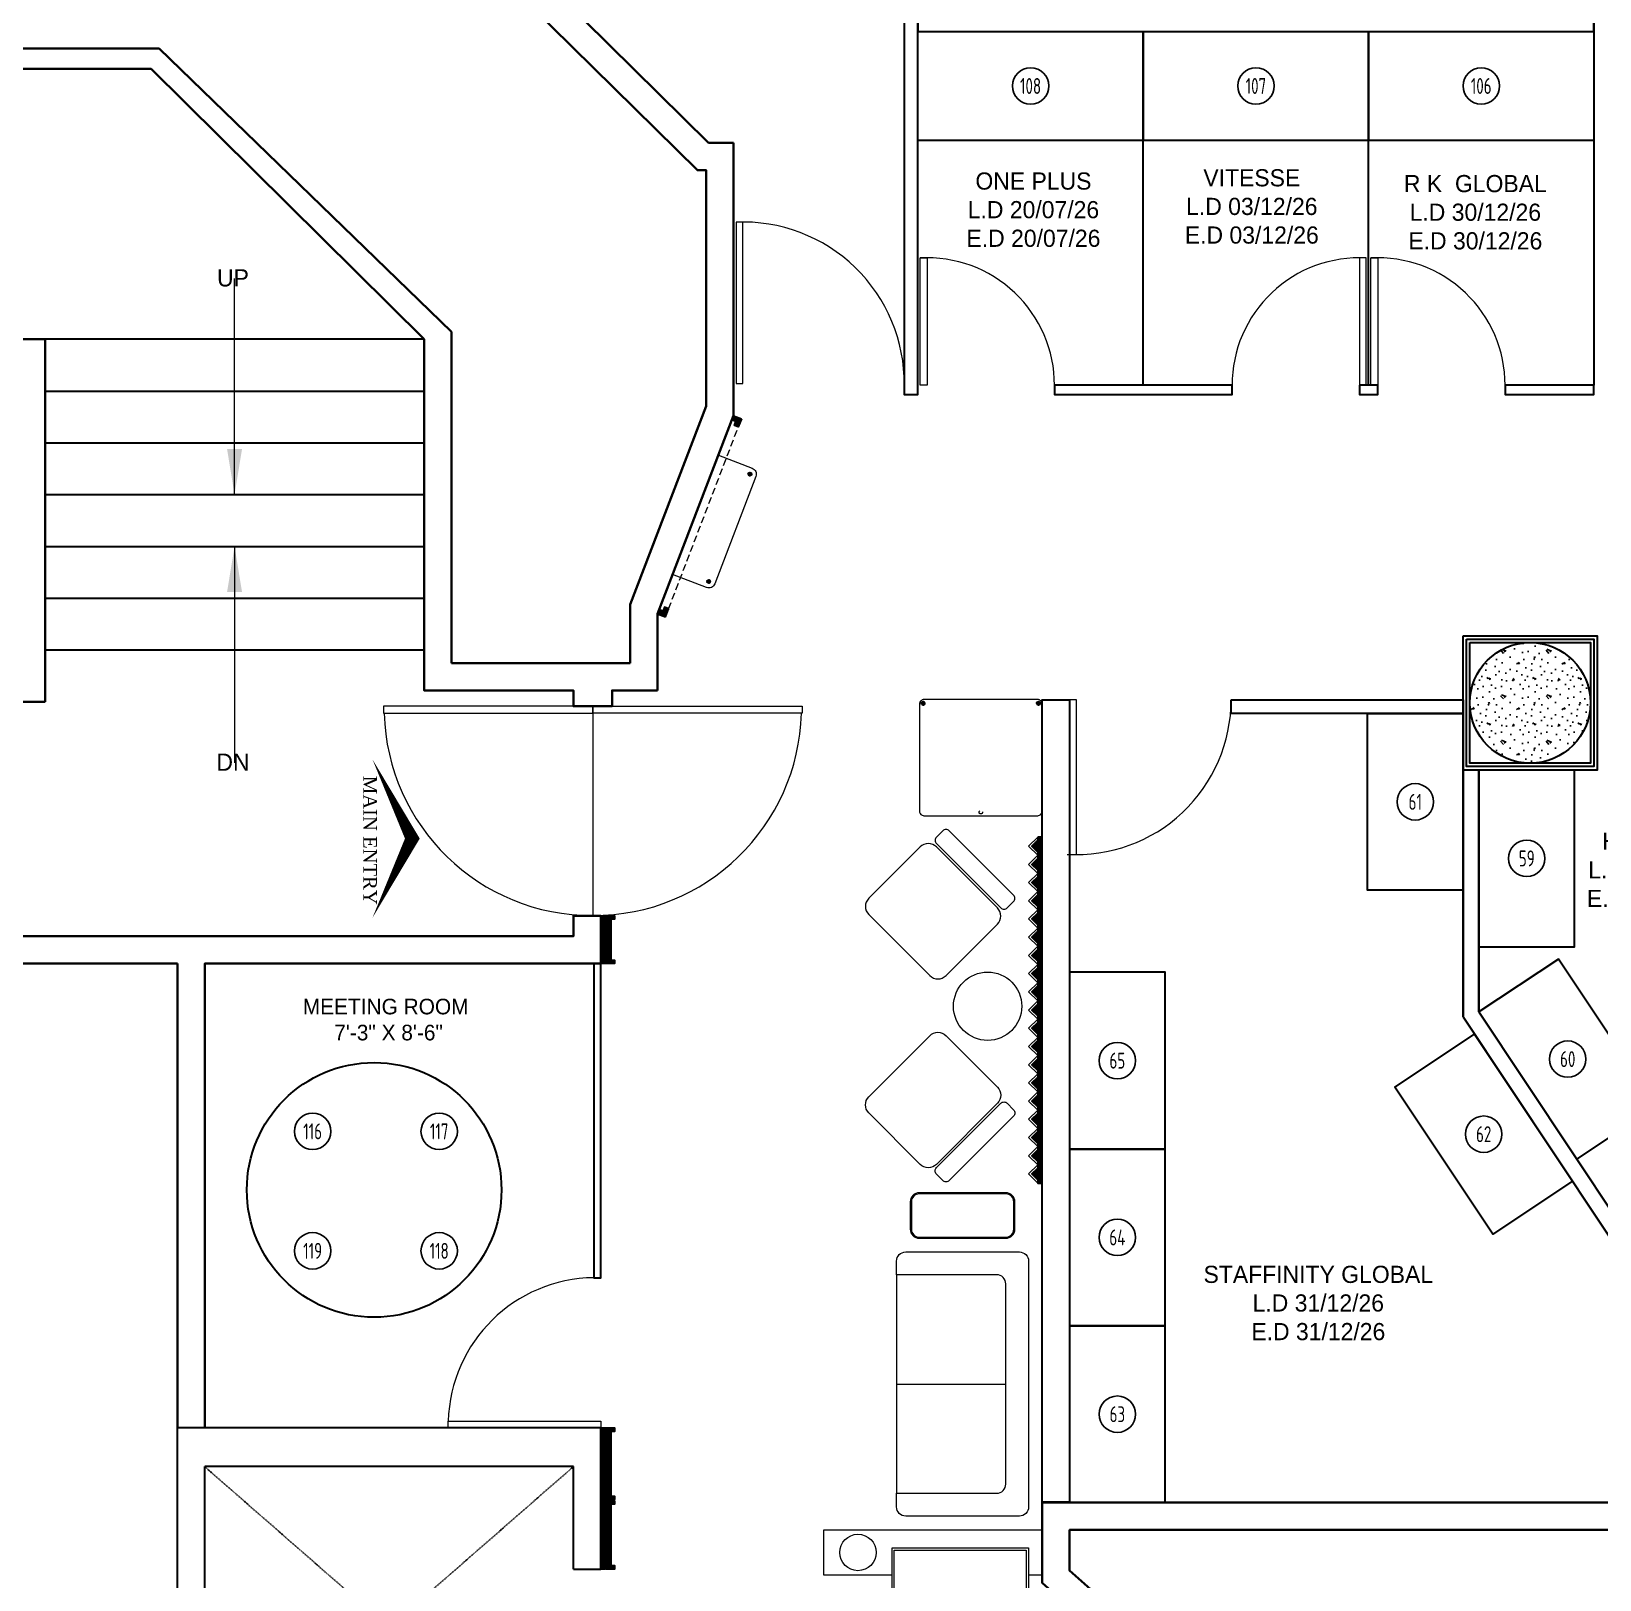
# Model space of a CAD drawing. Header units: millimetres. Extents: x 1886 to 3269, y 1050 to 1955.
# Drawn here: x 2135.4 to 2479.9, y 1286.1 to 1626.2 of the extents above; entities that cross this region are included whole.
import ezdxf
from ezdxf.enums import TextEntityAlignment as Align

# ---------------------------------------------------------------- set-up
doc = ezdxf.new("R2010")
doc.units = ezdxf.units.MM
doc.linetypes.add('DASHED', pattern=[0.75, 0.5, -0.25])
doc.linetypes.add('DASHED2', pattern=[0.375, 0.25, -0.125])
for name, color, linetype, lineweight in [('13 FURNITURE', 7, 'Continuous', 18), ('brick wall', 31, 'Continuous', 30), ('doors', 144, 'Continuous', 15), ('FUR', 12, 'Continuous', 30), ('glass', 4, 'Continuous', 30), ('Partition', 33, 'Continuous', 30), ('STAIR', 145, 'Continuous', 30), ('text', 7, 'Continuous', 15), ('WALL', 7, 'Continuous', 35)]:
    doc.layers.add(name, color=color, linetype=linetype, lineweight=lineweight)
for name, color, linetype in [('15 HATCHES', 253, 'Continuous'), ('BH', 243, 'Continuous'), ('column', 5, 'Continuous')]:
    doc.layers.add(name, color=color, linetype=linetype)
doc.styles.add('Entry', font='times.ttf', dxfattribs={"height": 6})
doc.styles.add('greyleaf', font='verdana.ttf')
doc.styles.add('VIBRANT', font='BKANT.TTF')
doc.styles.add('YQ_TEXT', font='SUPEROS.SHX', dxfattribs={"width": 0.8, "bigfont": 'HZDX.SHX'})
doc.dimstyles.new('Copy of grey leaf 1', dxfattribs={"dimtxt": 2, "dimasz": 1, "dimexe": 0, "dimexo": 0, "dimgap": 0.09, "dimtad": 1, "dimdec": 1, "dimzin": 0, "dimdsep": 46, "dimlunit": 4, "dimtxsty": 'greyleaf', "dimblk": 'ARCHTICK', "dimcen": 0.09, "dimse1": 1, "dimse2": 1, "dimclre": 252, "dimadec": 0, "dimazin": 0, "dimtfac": 0.5, "dimtdec": 1, "dimtofl": 0, "dimtmove": 0, "dimatfit": 3, "dimfxl": 1, "dimtolj": 1, "dimtzin": 0, "dimlwd": 9, "dimlwe": 9, "dimarcsym": 0})
pattern_1 = [(0, (-226566.878, 28141.747), (0, 10), [0, -10]), (0, (-226566.778, 28138.247), (0, 10), [0, -10]), (0, (-226566.478, 28143.647), (0, 10), [0, -10]), (338.1986, (-226571.678, 28140.5468), (30.00000273, -9.999999105), [1.07703, -52.77462]), (216.8699, (-226570.678, 28140.1468), (29.999999178, 20.000001233), [0.5, -49.5]), (130.6013, (-226571.078, 28139.8468), (50.0000042124, -59.9999901816), [0.92195, -91.27349]), (206.5651, (-226574.378, 28138.647), (-9.99999158, -10.00001309), [0.22361, -22.13707]), (326.3099, (-226574.578, 28138.5468), (19.999995578, -10.000013345), [0.36056, -35.69496]), (108.4349, (-226574.278, 28138.3468), (-9.999984032, 20.000004346), [0.31623, -31.30655]), (225, (-226567.978, 28137.647), (-1e-15, -10.0000031), [0.42426, -13.71787]), (0, (-226568.278, 28137.347), (10, 10), [0.6, -9.4]), (135, (-226567.678, 28137.347), (-10.0000031, 0), [0.42426, -13.71787]), (251.5651, (-226569.178, 28144.0468), (9.999984032, 20.000004346), [0.31623, -31.30655]), (0, (-226569.278, 28143.747), (10, 10), [0.5, -9.5]), (143.1301, (-226568.778, 28143.7468), (-29.999999178, 20.000001233), [0.5, -49.5]), (213.6901, (-226574.478, 28144.1468), (19.999995578, 10.000013345), [0.36056, -35.69496]), (341.5651, (-226574.778, 28143.9468), (-20.000004346, 9.999984032), [0.63246, -30.99032]), (126.8699, (-226574.178, 28143.7468), (20.000001233, -29.999999178), [0.5, -49.5]), (0, (-226571.578, 28143.747), (0, 10), [0, -10]), (0, (-226574.278, 28141.147), (0, 10), [0, -10]), (0, (-226571.478, 28137.447), (0, 10), [0, -10]), (0, (-226568.778, 28140.547), (0, 10), [0, -10]), (0, (-226571.678, 28142.247), (0, 10), [0, -10]), (0, (-226573.878, 28142.547), (0, 10), [0, -10]), (0, (-226572.978, 28141.947), (0, 10), [0, -10]), (0, (-226573.378, 28139.547), (0, 10), [0, -10]), (0, (-226575.778, 28139.947), (0, 10), [0, -10]), (0, (-226575.678, 28142.247), (0, 10), [0, -10]), (0, (-226575.978, 28144.447), (0, 10), [0, -10]), (0, (-226572.878, 28144.847), (0, 10), [0, -10]), (0, (-226570.678, 28145.247), (0, 10), [0, -10]), (0, (-226567.178, 28144.847), (0, 10), [0, -10]), (0, (-226569.578, 28141.747), (0, 10), [0, -10]), (0, (-226570.578, 28143.547), (0, 10), [0, -10]), (0, (-226569.778, 28138.747), (0, 10), [0, -10]), (0, (-226572.778, 28138.247), (0, 10), [0, -10]), (0, (-226569.778, 28136.047), (0, 10), [0, -10]), (0, (-226573.078, 28136.647), (0, 10), [0, -10]), (0, (-226576.278, 28136.347), (0, 10), [0, -10]), (0, (-226575.078, 28135.847), (0, 10), [0, -10]), (0, (-226574.978, 28137.247), (0, 10), [0, -10]), (0, (-226568.278, 28135.647), (0, 10), [0, -10]), (0, (-226567.078, 28139.747), (0, 10), [0, -10]), (0, (-226567.578, 28142.747), (0, 10), [0, -10]), (0, (-226572.178, 28135.547), (0, 10), [0, -10])]
pattern_2 = [(45, (-8742.4193, 573.45472), (-0.1122532015, 0.1122532015), [])]
pattern_3 = [(45, (-8947.41418, 571.08582), (-0.1122532015, 0.1122532015), [])]
pattern_4 = [(53.2302762, (-7810.29083, -828.09786), (-0.1190511317, 0.0889635482), [])]

# ---------------------------------------------------------------- blocks, each defined once
blk = doc.blocks.new('_ArchTick')
at = {"color": 0, "linetype": 'ByBlock', "const_width": 0.15}
blk.add_lwpolyline([(-0.5, -0.5), (0.5, 0.5)], dxfattribs=at)
blk = doc.blocks.new('Z$W@#24F96CF0')
at = {"layer": 'doors', "elevation": 0}
blk.add_lwpolyline([(0.52, 0), (2.02, 0), (2, 34), (0.5, 34)], close=True, dxfattribs=at)
at = {"layer": 'doors'}
blk.add_arc((2, 34, 0), 34, 266.6277, 0, dxfattribs=at)
blk = doc.blocks.new('Entry')
blk.add_lwpolyline([(-17.42, -8.71, 0, 2.9, 0), (0, 0, 2.9, 0, 0), (17.42, -8.71, 0, 0, 0)], format="xyseb")
at = {"style": 'Entry'}
blk.add_text('MAIN ENTRY', height=3, dxfattribs=at).set_placement((-13.78, -10.73))

msp = doc.modelspace()

# ---------------------------------------------------------------- hatches: boundary and pattern name
at = {"layer": '15 HATCHES'}
h = msp.add_hatch(dxfattribs=at)
h.set_pattern_fill('ANSI31', color=256, scale=0.046809, angle=8.2303)
h.set_pattern_definition(pattern_4)
h.paths.add_polyline_path([(2291.36, 1541.05), (2290.69, 1539.3), (2289.82, 1539.64), (2290.15, 1540.51), (2289.28, 1540.85), (2289.62, 1541.72)])
h = msp.add_hatch(dxfattribs=at)
h.set_pattern_fill('ANSI31', color=256, scale=0.046809, angle=8.2303)
h.set_pattern_definition(pattern_4)
edge = h.paths.add_edge_path()
edge.add_arc((2293.24, 1528.95), 0.351, 0, 360)
h = msp.add_hatch(dxfattribs=at)
h.set_pattern_fill('ANSI31', color=256, scale=0.046809, angle=8.2303)
h.set_pattern_definition(pattern_4)
edge = h.paths.add_edge_path()
edge.add_arc((2284.2, 1505.35), 0.351, 0, 360)
h = msp.add_hatch(dxfattribs=at)
h.set_pattern_fill('ANSI31', color=256, scale=0.046809, angle=8.2303)
h.set_pattern_definition(pattern_4)
h.paths.add_polyline_path([(2274.71, 1497.6), (2275.38, 1499.35), (2274.51, 1499.69), (2274.17, 1498.81), (2273.3, 1499.15), (2272.96, 1498.27)])
h = msp.add_hatch(dxfattribs=at)
h.set_pattern_fill('ANSI31', color=256, scale=0.05)
h.set_pattern_definition(pattern_2)
edge = h.paths.add_edge_path()
edge.add_arc((2331.28, 1478.6), 0.375, 0, 360)
h = msp.add_hatch(dxfattribs=at)
h.set_pattern_fill('ANSI31', color=256, scale=0.05)
h.set_pattern_definition(pattern_2)
edge = h.paths.add_edge_path()
edge.add_arc((2356.64, 1478.6), 0.375, 0, 360)
h = msp.add_hatch(dxfattribs=at)
h.set_pattern_fill('ANSI31', color=256, scale=0.05)
h.set_pattern_definition(pattern_3)
h.paths.add_polyline_path([(2356.46, 1448.52), (2356.46, 1445.94), (2355.17, 1447.23)])
h = msp.add_hatch(dxfattribs=at)
h.set_pattern_fill('ANSI31', color=256, scale=0.05)
h.set_pattern_definition(pattern_3)
h.paths.add_polyline_path([(2356.46, 1449.23), (2356.46, 1373.23), (2357.46, 1373.23), (2357.46, 1449.23)])
h = msp.add_hatch(dxfattribs=at)
h.set_pattern_fill('ANSI31', color=256, scale=0.05)
h.set_pattern_definition([(45, (-8947.41418, 567.08582), (-0.1122532015, 0.1122532015), [])])
h.paths.add_polyline_path([(2356.46, 1444.52), (2356.46, 1441.94), (2355.17, 1443.23)])
h = msp.add_hatch(dxfattribs=at)
h.set_pattern_fill('ANSI31', color=256, scale=0.05)
h.set_pattern_definition([(45, (-8947.41418, 563.08582), (-0.1122532015, 0.1122532015), [])])
h.paths.add_polyline_path([(2356.46, 1440.52), (2356.46, 1437.94), (2355.17, 1439.23)])
h = msp.add_hatch(dxfattribs=at)
h.set_pattern_fill('ANSI31', color=256, scale=0.05)
h.set_pattern_definition([(45, (-8947.41418, 559.08582), (-0.1122532015, 0.1122532015), [])])
h.paths.add_polyline_path([(2356.46, 1436.52), (2356.46, 1433.94), (2355.17, 1435.23)])
h = msp.add_hatch(dxfattribs=at)
h.set_pattern_fill('ANSI31', color=256, scale=1.5)
h.set_pattern_definition([(45, (-256539.29032, 31093.6958), (-0.13258252147, 0.13258252147), [])])
h.paths.add_polyline_path([(2262.71, 1431.19), (2263.46, 1431.19), (2263.46, 1431.94), (2260.46, 1431.94), (2260.46, 1421.44), (2263.46, 1421.44), (2263.46, 1422.19), (2262.71, 1422.19)])
h.paths.add_polyline_path([(2262.71, 1318.69), (2263.46, 1318.69), (2263.46, 1319.44), (2260.46, 1319.44), (2260.46, 1288.44), (2261.46, 1288.44), (2261.46, 1303.69), (2263.46, 1303.69), (2263.46, 1304.44), (2262.71, 1304.44)])
h.paths.add_polyline_path([(2262.71, 1302.69), (2263.46, 1302.69), (2263.46, 1303.44), (2261.71, 1303.44), (2261.71, 1288.44), (2263.46, 1288.44), (2263.46, 1289.19), (2262.71, 1289.19)], flags=17)
h.paths.add_polyline_path([(2261.46, 1258.44), (2260.46, 1258.44), (2260.46, 1217.94), (2261.46, 1217.94), (2261.46, 1233.19), (2263.46, 1233.19), (2263.46, 1233.94), (2262.71, 1233.94), (2262.71, 1242.44), (2263.46, 1242.44), (2263.46, 1243.19), (2261.46, 1243.19)])
h.paths.add_polyline_path([(2261.71, 1243.44), (2263.46, 1243.44), (2263.46, 1244.19), (2262.71, 1244.19), (2262.71, 1257.69), (2263.46, 1257.69), (2263.46, 1258.44), (2261.71, 1258.44)], flags=17)
h.paths.add_polyline_path([(2262.71, 1232.19), (2263.46, 1232.19), (2263.46, 1232.94), (2261.71, 1232.94), (2261.71, 1217.94), (2263.46, 1217.94), (2263.46, 1218.69), (2262.71, 1218.69)], flags=17)
h.paths.add_polyline_path([(2261.71, 1188.94), (2261.71, 1173.94), (2263.46, 1173.94), (2263.46, 1174.69), (2262.71, 1174.69), (2262.71, 1188.19), (2263.46, 1188.19), (2263.46, 1188.94)], flags=17)
h.paths.add_polyline_path([(2261.46, 1173.69), (2261.46, 1188.94), (2260.46, 1188.94), (2260.46, 1162.94), (2263.46, 1162.94), (2263.46, 1163.69), (2262.71, 1163.69), (2262.71, 1172.94), (2263.46, 1172.94), (2263.46, 1173.69)])
h = msp.add_hatch(dxfattribs=at)
h.set_pattern_fill('ANSI31', color=256, scale=0.05)
h.set_pattern_definition([(45, (-8947.41418, 555.08582), (-0.1122532015, 0.1122532015), [])])
h.paths.add_polyline_path([(2356.46, 1432.52), (2356.46, 1429.94), (2355.17, 1431.23)])
h = msp.add_hatch(dxfattribs=at)
h.set_pattern_fill('ANSI31', color=256, scale=0.05)
h.set_pattern_definition([(45, (-8947.41418, 551.08582), (-0.1122532015, 0.1122532015), [])])
h.paths.add_polyline_path([(2356.46, 1428.52), (2356.46, 1425.94), (2355.17, 1427.23)])
h = msp.add_hatch(dxfattribs=at)
h.set_pattern_fill('ANSI31', color=256, scale=0.05)
h.set_pattern_definition([(45, (-8947.41418, 547.08582), (-0.1122532015, 0.1122532015), [])])
h.paths.add_polyline_path([(2356.46, 1424.52), (2356.46, 1421.94), (2355.17, 1423.23)])
h = msp.add_hatch(dxfattribs=at)
h.set_pattern_fill('ANSI31', color=256, scale=0.05)
h.set_pattern_definition([(45, (-8947.41418, 543.08582), (-0.1122532015, 0.1122532015), [])])
h.paths.add_polyline_path([(2356.46, 1420.52), (2356.46, 1417.94), (2355.17, 1419.23)])
h = msp.add_hatch(dxfattribs=at)
h.set_pattern_fill('ANSI31', color=256, scale=0.05)
h.set_pattern_definition([(45, (-8947.41418, 539.08582), (-0.1122532015, 0.1122532015), [])])
h.paths.add_polyline_path([(2356.46, 1416.52), (2356.46, 1413.94), (2355.17, 1415.23)])
h = msp.add_hatch(dxfattribs=at)
h.set_pattern_fill('ANSI31', color=256, scale=0.05)
h.set_pattern_definition([(45, (-8947.41418, 535.08582), (-0.1122532015, 0.1122532015), [])])
h.paths.add_polyline_path([(2356.46, 1412.52), (2356.46, 1409.94), (2355.17, 1411.23)])
h = msp.add_hatch(dxfattribs=at)
h.set_pattern_fill('ANSI31', color=256, scale=0.05)
h.set_pattern_definition([(45, (-8947.41418, 531.08582), (-0.1122532015, 0.1122532015), [])])
h.paths.add_polyline_path([(2356.46, 1408.52), (2356.46, 1405.94), (2355.17, 1407.23)])
h = msp.add_hatch(dxfattribs=at)
h.set_pattern_fill('ANSI31', color=256, scale=0.05)
h.set_pattern_definition([(45, (-8947.41418, 527.08582), (-0.1122532015, 0.1122532015), [])])
h.paths.add_polyline_path([(2356.46, 1404.52), (2356.46, 1401.94), (2355.17, 1403.23)])
h = msp.add_hatch(dxfattribs=at)
h.set_pattern_fill('ANSI31', color=256, scale=0.05)
h.set_pattern_definition([(45, (-8947.41418, 523.08582), (-0.1122532015, 0.1122532015), [])])
h.paths.add_polyline_path([(2356.46, 1400.52), (2356.46, 1397.94), (2355.17, 1399.23)])
h = msp.add_hatch(dxfattribs=at)
h.set_pattern_fill('ANSI31', color=256, scale=0.05)
h.set_pattern_definition([(45, (-8947.41418, 519.08582), (-0.1122532015, 0.1122532015), [])])
h.paths.add_polyline_path([(2356.46, 1396.52), (2356.46, 1393.94), (2355.17, 1395.23)])
h = msp.add_hatch(dxfattribs=at)
h.set_pattern_fill('ANSI31', color=256, scale=0.05)
h.set_pattern_definition([(45, (-8947.41418, 515.08582), (-0.1122532015, 0.1122532015), [])])
h.paths.add_polyline_path([(2356.46, 1392.52), (2356.46, 1389.94), (2355.17, 1391.23)])
h = msp.add_hatch(dxfattribs=at)
h.set_pattern_fill('ANSI31', color=256, scale=0.05)
h.set_pattern_definition([(45, (-8947.41418, 511.08582), (-0.1122532015, 0.1122532015), [])])
h.paths.add_polyline_path([(2356.46, 1388.52), (2356.46, 1385.94), (2355.17, 1387.23)])
h = msp.add_hatch(dxfattribs=at)
h.set_pattern_fill('ANSI31', color=256, scale=0.05)
h.set_pattern_definition([(45, (-8947.41418, 507.08582), (-0.1122532015, 0.1122532015), [])])
h.paths.add_polyline_path([(2356.46, 1384.52), (2356.46, 1381.94), (2355.17, 1383.23)])
h = msp.add_hatch(dxfattribs=at)
h.set_pattern_fill('ANSI31', color=256, scale=0.05)
h.set_pattern_definition([(45, (-8947.41418, 503.08582), (-0.1122532015, 0.1122532015), [])])
h.paths.add_polyline_path([(2356.46, 1380.52), (2356.46, 1377.94), (2355.17, 1379.23)])
h = msp.add_hatch(dxfattribs=at)
h.set_pattern_fill('ANSI31', color=256, scale=0.05)
h.set_pattern_definition([(45, (-8947.41418, 499.08582), (-0.1122532015, 0.1122532015), [])])
h.paths.add_polyline_path([(2356.46, 1376.52), (2356.46, 1373.94), (2355.17, 1375.23)])
at = {"layer": 'column', "lineweight": 25}
h = msp.add_hatch(dxfattribs=at)
h.set_pattern_fill('CONC', color=256, scale=10, style=0)
h.set_pattern_definition(pattern_1)
h.paths.add_polyline_path([(2477.9, 1478.69, 1), (2451.4, 1478.69, 1)])
h = msp.add_hatch(dxfattribs=at)
h.set_pattern_fill('CONC', color=256, scale=10, style=0)
h.set_pattern_definition(pattern_1)
h.paths.add_polyline_path([(2477.9, 1478.69, 1), (2451.4, 1478.69, 1)])

# ---------------------------------------------------------------- linework, layer by layer
at = {"layer": '13 FURNITURE', "lineweight": 30}
for points in [[(2291.36, 1541.05), (2290.69, 1539.3), (2289.82, 1539.64), (2290.15, 1540.51), (2289.28, 1540.85), (2289.62, 1541.72), (2291.36, 1541.05)], [(2274.71, 1497.6), (2275.38, 1499.35), (2274.51, 1499.69), (2274.17, 1498.81), (2273.3, 1499.15), (2272.96, 1498.27), (2274.71, 1497.6)]]:
    msp.add_lwpolyline(points, dxfattribs=at)
at = {"layer": '13 FURNITURE', "linetype": 'DASHED', "ltscale": 3}
msp.add_lwpolyline([(2275.38, 1499.35), (2290.69, 1539.3)], dxfattribs=at)
at = {"layer": '13 FURNITURE'}
for points in [[(2276.26, 1506.89), (2286.31, 1533.11), (2293.74, 1530.26, -0.414214), (2294.55, 1528.45), (2285.51, 1504.85, -0.414214), (2283.69, 1504.04), (2276.26, 1506.89)], [(2325.46, 1353.09), (2325.46, 1356.09, -0.414214), (2327.46, 1358.09), (2352.46, 1358.09, -0.414214), (2354.46, 1356.09), (2354.46, 1302.09, -0.414214), (2352.46, 1300.09), (2327.46, 1300.09, -0.414214), (2325.46, 1302.09), (2325.46, 1305.09)]]:
    msp.add_lwpolyline(points, format="xyb", dxfattribs=at)
for points in [[(2330.46, 1478.42), (2330.46, 1454.92, 0.414214), (2331.46, 1453.92), (2356.46, 1453.92, 0.414214), (2357.46, 1454.92), (2357.46, 1478.42, 0.414214), (2356.46, 1479.42), (2331.46, 1479.42, 0.414214)], [(2328.46, 1369.09), (2328.46, 1363.09, 0.414214), (2330.46, 1361.09), (2349.46, 1361.09, 0.414214), (2351.46, 1363.09), (2351.46, 1369.09, 0.414214), (2349.46, 1371.09), (2330.46, 1371.09, 0.414214)], [(2328.71, 1369.09), (2328.71, 1363.09, 0.414214), (2330.46, 1361.34), (2349.46, 1361.34, 0.414214), (2351.21, 1363.09), (2351.21, 1369.09, 0.414214), (2349.46, 1370.84), (2330.46, 1370.84, 0.414214)], [(2325.46, 1353.09), (2325.46, 1305.09), (2347.46, 1305.09, 0.414214), (2349.46, 1307.09), (2349.46, 1351.09, 0.414214), (2347.46, 1353.09)]]:
    msp.add_lwpolyline(points, format="xyb", close=True, dxfattribs=at)
at = {"layer": '13 FURNITURE', "ltscale": 5}
for points in [[(2335.61, 1450.62), (2334.2, 1449.2, 0.414214), (2334.2, 1447.79), (2348.34, 1433.65, 0.414214), (2349.75, 1433.65), (2351.17, 1435.06, 0.414214), (2351.17, 1436.47), (2337.03, 1450.62, 0.414214)], [(2330.66, 1447.08), (2319.35, 1435.77, 0.414214), (2319.35, 1432.23), (2332.78, 1418.8, 0.414214), (2336.32, 1418.8), (2347.63, 1430.11, 0.414214), (2347.63, 1433.65), (2334.2, 1447.08, 0.414214)], [(2330.66, 1377.31), (2319.35, 1388.63, -0.414214), (2319.35, 1392.16), (2332.78, 1405.6, -0.414214), (2336.32, 1405.6), (2347.63, 1394.29, -0.414214), (2347.63, 1390.75), (2334.2, 1377.31, -0.414214)], [(2335.61, 1373.78), (2334.2, 1375.19, -0.414214), (2334.2, 1376.61), (2348.34, 1390.75, -0.414214), (2349.75, 1390.75), (2351.17, 1389.34, -0.414214), (2351.17, 1387.92), (2337.03, 1373.78, -0.414214)]]:
    msp.add_lwpolyline(points, format="xyb", close=True, dxfattribs=at)
at = {"layer": '13 FURNITURE'}
for points in [[(2356.46, 1449.23), (2354.46, 1447.23), (2356.46, 1445.23), (2356.46, 1445.94), (2355.17, 1447.23), (2356.46, 1448.52)], [(2356.46, 1445.23), (2354.46, 1443.23), (2356.46, 1441.23), (2356.46, 1441.94), (2355.17, 1443.23), (2356.46, 1444.52)], [(2356.46, 1441.23), (2354.46, 1439.23), (2356.46, 1437.23), (2356.46, 1437.94), (2355.17, 1439.23), (2356.46, 1440.52)], [(2356.46, 1437.23), (2354.46, 1435.23), (2356.46, 1433.23), (2356.46, 1433.94), (2355.17, 1435.23), (2356.46, 1436.52)], [(2356.46, 1433.23), (2354.46, 1431.23), (2356.46, 1429.23), (2356.46, 1429.94), (2355.17, 1431.23), (2356.46, 1432.52)], [(2356.46, 1429.23), (2354.46, 1427.23), (2356.46, 1425.23), (2356.46, 1425.94), (2355.17, 1427.23), (2356.46, 1428.52)], [(2356.46, 1425.23), (2354.46, 1423.23), (2356.46, 1421.23), (2356.46, 1421.94), (2355.17, 1423.23), (2356.46, 1424.52)], [(2356.46, 1421.23), (2354.46, 1419.23), (2356.46, 1417.23), (2356.46, 1417.94), (2355.17, 1419.23), (2356.46, 1420.52)], [(2356.46, 1417.23), (2354.46, 1415.23), (2356.46, 1413.23), (2356.46, 1413.94), (2355.17, 1415.23), (2356.46, 1416.52)], [(2356.46, 1413.23), (2354.46, 1411.23), (2356.46, 1409.23), (2356.46, 1409.94), (2355.17, 1411.23), (2356.46, 1412.52)], [(2356.46, 1409.23), (2354.46, 1407.23), (2356.46, 1405.23), (2356.46, 1405.94), (2355.17, 1407.23), (2356.46, 1408.52)], [(2356.46, 1405.23), (2354.46, 1403.23), (2356.46, 1401.23), (2356.46, 1401.94), (2355.17, 1403.23), (2356.46, 1404.52)], [(2356.46, 1401.23), (2354.46, 1399.23), (2356.46, 1397.23), (2356.46, 1397.94), (2355.17, 1399.23), (2356.46, 1400.52)], [(2356.46, 1397.23), (2354.46, 1395.23), (2356.46, 1393.23), (2356.46, 1393.94), (2355.17, 1395.23), (2356.46, 1396.52)], [(2356.46, 1393.23), (2354.46, 1391.23), (2356.46, 1389.23), (2356.46, 1389.94), (2355.17, 1391.23), (2356.46, 1392.52)], [(2356.46, 1389.23), (2354.46, 1387.23), (2356.46, 1385.23), (2356.46, 1385.94), (2355.17, 1387.23), (2356.46, 1388.52)], [(2356.46, 1385.23), (2354.46, 1383.23), (2356.46, 1381.23), (2356.46, 1381.94), (2355.17, 1383.23), (2356.46, 1384.52)], [(2356.46, 1381.23), (2354.46, 1379.23), (2356.46, 1377.23), (2356.46, 1377.94), (2355.17, 1379.23), (2356.46, 1380.52)], [(2356.46, 1377.23), (2354.46, 1375.23), (2356.46, 1373.23), (2356.46, 1373.94), (2355.17, 1375.23), (2356.46, 1376.52)], [(2324.46, 1293.09), (2354.46, 1293.09), (2354.46, 1284.09), (2324.46, 1284.09)]]:
    msp.add_lwpolyline(points, close=True, dxfattribs=at)
at = {"layer": '13 FURNITURE', "lineweight": 30}
for points in [[(2356.46, 1448.52), (2356.46, 1445.94), (2355.17, 1447.23)], [(2356.46, 1449.23), (2356.46, 1373.23), (2357.46, 1373.23), (2357.46, 1449.23)], [(2356.46, 1444.52), (2356.46, 1441.94), (2355.17, 1443.23)], [(2356.46, 1440.52), (2356.46, 1437.94), (2355.17, 1439.23)], [(2356.46, 1436.52), (2356.46, 1433.94), (2355.17, 1435.23)], [(2260.46, 1421.44), (2260.46, 1431.94), (2263.46, 1431.94), (2263.46, 1431.19), (2262.71, 1431.19), (2262.71, 1422.19), (2263.46, 1422.19), (2263.46, 1421.44)], [(2356.46, 1432.52), (2356.46, 1429.94), (2355.17, 1431.23)], [(2356.46, 1428.52), (2356.46, 1425.94), (2355.17, 1427.23)], [(2356.46, 1424.52), (2356.46, 1421.94), (2355.17, 1423.23)], [(2356.46, 1420.52), (2356.46, 1417.94), (2355.17, 1419.23)], [(2356.46, 1416.52), (2356.46, 1413.94), (2355.17, 1415.23)], [(2356.46, 1412.52), (2356.46, 1409.94), (2355.17, 1411.23)], [(2356.46, 1408.52), (2356.46, 1405.94), (2355.17, 1407.23)], [(2356.46, 1404.52), (2356.46, 1401.94), (2355.17, 1403.23)], [(2356.46, 1400.52), (2356.46, 1397.94), (2355.17, 1399.23)], [(2356.46, 1396.52), (2356.46, 1393.94), (2355.17, 1395.23)], [(2356.46, 1392.52), (2356.46, 1389.94), (2355.17, 1391.23)], [(2356.46, 1388.52), (2356.46, 1385.94), (2355.17, 1387.23)], [(2356.46, 1384.52), (2356.46, 1381.94), (2355.17, 1383.23)], [(2356.46, 1380.52), (2356.46, 1377.94), (2355.17, 1379.23)], [(2356.46, 1376.52), (2356.46, 1373.94), (2355.17, 1375.23)], [(2261.46, 1303.69), (2261.46, 1288.44), (2260.46, 1288.44), (2260.46, 1319.44), (2263.46, 1319.44), (2263.46, 1318.69), (2262.71, 1318.69), (2262.71, 1304.44), (2263.46, 1304.44), (2263.46, 1303.69)], [(2262.71, 1302.69), (2262.71, 1289.19), (2263.46, 1289.19), (2263.46, 1288.44), (2261.71, 1288.44), (2261.71, 1303.44), (2263.46, 1303.44), (2263.46, 1302.69)]]:
    msp.add_lwpolyline(points, close=True, dxfattribs=at)
at = {"layer": '13 FURNITURE'}
for points in [[(2325.46, 1329.09), (2349.46, 1329.09)], [(2324.46, 1287.09), (2309.48, 1287.09), (2309.48, 1297.09), (2357.46, 1297.09), (2357.46, 1287.09), (2354.46, 1287.09)], [(2324.96, 1284.09), (2324.96, 1292.59), (2353.96, 1292.59), (2353.96, 1284.09)]]:
    msp.add_lwpolyline(points, dxfattribs=at)
at = {"layer": '13 FURNITURE', "lineweight": 30}
for centre, radius in [((2293.24, 1528.95), 0.351), ((2284.2, 1505.35), 0.351), ((2331.28, 1478.6), 0.375), ((2356.64, 1478.6), 0.375)]:
    msp.add_circle(centre, radius, dxfattribs=at)
at = {"layer": '13 FURNITURE', "linetype": 'DASHED', "ltscale": 3}
msp.add_circle((2343.96, 1454.67), 0.375, dxfattribs=at)
at = {"layer": '13 FURNITURE'}
for centre, radius in [((2345.46, 1412.06), 7.5), ((2316.98, 1292.09), 4)]:
    msp.add_circle(centre, radius, dxfattribs=at)
at = {"layer": 'BH'}
for centre in [(2354.9, 1614.19), (2404.4, 1614.19), (2453.9, 1614.19), (2439.4, 1456.96), (2463.9, 1444.53), (2373.96, 1400.11), (2472.9, 1400.45), (2197.18, 1384.58, 0), (2224.98, 1384.58, 0), (2454.44, 1383.96), (2373.96, 1361.29), (2197.18, 1358.34, 0), (2224.98, 1358.34, 0), (2373.96, 1322.46)]:
    msp.add_circle(centre, 4, dxfattribs=at)
at = {"layer": 'brick wall', "color": 31}
for points in [[(2316.65, 1822.19), (2316.65, 1666.19), (2327.15, 1666.19), (2327.15, 1546.46), (2330.15, 1546.46), (2330.15, 1669.19), (2319.65, 1669.19), (2319.65, 1822.19)], [(2475.65, 1629.19), (2330.15, 1629.19), (2330.15, 1626.19), (2478.65, 1626.19), (2478.65, 1629.19)]]:
    msp.add_lwpolyline(points, dxfattribs=at)
for points in [[(2363.46, 1303.14), (2357.46, 1303.14), (2357.46, 1479.37), (2363.46, 1479.37)], [(2398.96, 1479.37), (2449.9, 1479.37), (2449.9, 1476.37), (2398.96, 1476.37)]]:
    msp.add_lwpolyline(points, close=True, dxfattribs=at)
at = {"layer": 'column', "lineweight": 30}
for p, q in [((2167.46, 1159.94), (2167.46, 1319.44)), ((2260.46, 1319.44), (2167.46, 1319.44)), ((2260.46, 1288.44), (2260.46, 1319.44)), ((2173.46, 1240.19), (2173.46, 1310.94)), ((2254.46, 1310.94), (2173.46, 1310.94)), ((2254.46, 1288.44), (2254.46, 1310.94)), ((2254.46, 1288.44), (2260.46, 1288.44))]:
    msp.add_line(p, q, dxfattribs=at)
at = {"layer": 'column'}
msp.add_circle((2464.65, 1478.69), 13.25, dxfattribs=at)
at = {"layer": 'column', "lineweight": 30}
msp.add_circle((2464.65, 1478.69), 13.25, dxfattribs=at)
at = {"layer": 'doors'}
for points in [[(2291.69, 1584.31), (2290.19, 1584.31), (2290.19, 1548.84), (2291.69, 1548.84)], [(2330.65, 1576.46), (2332.15, 1576.46), (2332.15, 1548.46), (2330.65, 1548.46)], [(2428.65, 1576.46), (2427.15, 1576.46), (2427.15, 1548.46), (2428.65, 1548.46)], [(2429.65, 1576.46), (2431.15, 1576.46), (2431.15, 1548.46), (2429.65, 1548.46)], [(2212.71, 1477.94), (2212.71, 1476.44), (2258.71, 1476.44), (2258.71, 1477.94)], [(2304.71, 1477.94), (2304.71, 1476.44), (2258.71, 1476.44), (2258.71, 1477.94)], [(2226.97, 1319.44), (2226.97, 1320.94), (2260.46, 1320.94), (2260.46, 1319.44)]]:
    msp.add_lwpolyline(points, close=True, dxfattribs=at)
msp.add_lwpolyline([(2258.71, 1477.94), (2258.71, 1431.94)], dxfattribs=at)
for centre, radius, start, end in [((2291.69, 1548.84), 35.47, 359.3787, 92.424), ((2332.15, 1548.46), 28, 0, 93.0709), ((2427.15, 1548.46), 28, 86.9291, 180), ((2431.15, 1548.46), 28, 0, 93.0709), ((2258.51, 1477.64), 45.64, 181.5142, 270.2568), ((2258.92, 1477.64), 45.64, 269.7432, 358.4858), ((2259.32, 1320.08), 32.36, 90.6272, 178.4857)]:
    msp.add_arc(centre, radius, start, end, dxfattribs=at)
at = {"layer": 'FUR', "color": 7, "linetype": 'DASHED2', "lineweight": 25, "ltscale": 0.5}
for p, q in [((2254.46, 1240.19), (2173.46, 1310.94)), ((2254.46, 1310.94), (2173.46, 1240.19))]:
    msp.add_line(p, q, dxfattribs=at)
at = {"layer": 'FUR'}
for points in [[(2330.15, 1602.19), (2330.15, 1626.19), (2379.65, 1626.19), (2379.65, 1602.19)], [(2379.65, 1602.19), (2379.65, 1626.19), (2429.15, 1626.19), (2429.15, 1602.19)], [(2429.15, 1602.19), (2429.15, 1626.19), (2478.65, 1626.19), (2478.65, 1602.19)], [(2449.9, 1476.37), (2449.9, 1437.55), (2428.9, 1437.55), (2428.9, 1476.37)], [(2453.4, 1463.94), (2453.4, 1425.11), (2474.4, 1425.11), (2474.4, 1463.94)], [(2363.46, 1419.52), (2363.46, 1380.7), (2384.46, 1380.7), (2384.46, 1419.52)], [(2453.4, 1410.8), (2474.9, 1378.47), (2492.39, 1390.1), (2470.89, 1422.43)], [(2452.43, 1405.94), (2473.93, 1373.61), (2456.45, 1361.98), (2434.95, 1394.31)], [(2363.46, 1380.7), (2363.46, 1341.87), (2384.46, 1341.87), (2384.46, 1380.7)], [(2363.46, 1341.87), (2363.46, 1303.05), (2384.46, 1303.05), (2384.46, 1341.87)]]:
    msp.add_lwpolyline(points, close=True, dxfattribs=at)
msp.add_circle((2210.69, 1371.72, 0), 27.97, dxfattribs=at)
at = {"layer": 'glass', "lineweight": 30}
for p, q in [((2478.65, 1644.19), (2478.65, 1548.46)), ((2379.65, 1548.46), (2379.65, 1626.19)), ((2429.15, 1548.46), (2429.15, 1626.19))]:
    msp.add_line(p, q, dxfattribs=at)
for points in [[(2360.15, 1548.46), (2360.15, 1546.46), (2399.15, 1546.46), (2399.15, 1548.46)], [(2427.15, 1548.46), (2427.15, 1546.46), (2431.15, 1546.46), (2431.15, 1548.46)], [(2459.15, 1548.46), (2459.15, 1546.46), (2478.65, 1546.46), (2478.65, 1548.46)], [(2260.46, 1421.44), (2258.96, 1421.44), (2258.96, 1352.44), (2260.46, 1352.44)]]:
    msp.add_lwpolyline(points, close=True, dxfattribs=at)
at = {"layer": 'Partition', "color": 3}
for points in [[(2449.9, 1493.44), (2479.4, 1493.44), (2479.4, 1463.94), (2449.9, 1463.94)], [(2450.65, 1492.69), (2478.65, 1492.69), (2478.65, 1464.69), (2450.65, 1464.69)], [(2451.4, 1491.94), (2477.9, 1491.94), (2477.9, 1465.44), (2451.4, 1465.44)]]:
    msp.add_lwpolyline(points, close=True, dxfattribs=at)
at = {"layer": 'STAIR'}
for p, q in [((2221.65, 1558.56), (2049.11, 1558.56)), ((2138.38, 1547.18), (2221.65, 1547.18)), ((2138.38, 1535.81), (2221.65, 1535.81)), ((2138.38, 1524.44), (2221.65, 1524.44)), ((2138.38, 1513.06), (2221.65, 1513.06)), ((2138.38, 1501.69), (2221.65, 1501.69)), ((2138.38, 1490.31), (2221.65, 1490.31))]:
    msp.add_line(p, q, dxfattribs=at)
at = {"layer": 'WALL', "color": 0}
for p, q in [((2284.15, 1601.69), (2228.15, 1656.94)), ((2289.65, 1601.69), (2284.15, 1601.69)), ((2289.65, 1541.82), (2289.65, 1601.69)), ((2453.4, 1410.8), (2453.4, 1463.94))]:
    msp.add_line(p, q, dxfattribs=at)
at = {"layer": 'WALL'}
for p, q in [((2094.86, 1622.44), (2163.49, 1622.44)), ((2163.49, 1622.44), (2227.65, 1560.16)), ((2161.68, 1617.96), (2098.86, 1617.96)), ((2161.68, 1617.96), (2221.65, 1558.56)), ((2132.38, 1558.56), (2138.38, 1558.56)), ((2138.38, 1478.94), (2138.38, 1558.56)), ((2227.65, 1560.16), (2227.65, 1487.44)), ((2272.96, 1498.27), (2289.65, 1541.82)), ((2266.96, 1500.33), (2266.96, 1487.44)), ((2272.96, 1498.27), (2272.96, 1481.44)), ((2227.65, 1487.44), (2266.96, 1487.44)), ((2138.38, 1478.94), (2132.38, 1478.94)), ((2167.46, 1421.44), (2084.63, 1421.44)), ((2167.46, 1319.44), (2167.46, 1421.44))]:
    msp.add_line(p, q, dxfattribs=at)
at = {"layer": 'WALL', "color": 0}
for points in [[(2527.62, 1846.44), (2471.62, 1901.69), (2433.15, 1901.69), (2433.15, 1917.69), (2320.15, 1917.69), (2320.15, 1901.69), (2281.69, 1901.69), (2222.15, 1842.95), (2222.15, 1805.44), (2206.15, 1805.44), (2206.15, 1691.94), (2222.15, 1691.94), (2222.15, 1654.43), (2281.69, 1595.69), (2283.65, 1595.69), (2283.65, 1543.88), (2266.96, 1500.33)], [(2453.4, 1410.8), (2525.06, 1303.05), (2564.65, 1303.05)], [(2363.46, 1159.94), (2363.46, 1177.74), (2388.46, 1199.99), (2388.46, 1265.85), (2363.46, 1288.1), (2363.46, 1297.05), (2558.65, 1297.05)]]:
    msp.add_lwpolyline(points, dxfattribs=at)
at = {"layer": 'WALL'}
for points in [[(2221.65, 1558.56), (2221.65, 1481.44), (2254.46, 1481.44), (2254.46, 1477.94), (2262.96, 1477.94), (2262.96, 1481.44), (2272.96, 1481.44)], [(2449.9, 1463.94), (2449.9, 1409.74), (2520.86, 1303.05), (2357.46, 1303.05), (2357.46, 1285.41), (2382.46, 1263.16)], [(2088.11, 1427.44), (2254.46, 1427.44), (2254.46, 1431.94), (2260.46, 1431.94), (2260.46, 1421.44), (2173.46, 1421.44), (2173.46, 1319.44)]]:
    msp.add_lwpolyline(points, dxfattribs=at)

# ---------------------------------------------------------------- block references
at = {"layer": 'doors'}
msp.add_blockref('Z$W@#24F96CF0', (2362.96, 1445.37, 0), dxfattribs=at)
at = {"layer": 'text', "color": 1, "rotation": 270}
msp.add_blockref('Entry', (2219.02, 1448.89, 0), dxfattribs=at)

# ---------------------------------------------------------------- texts
at = {"layer": 'BH', "style": 'YQ_TEXT', "width": 0.8}
for s, p in [('108', (2354.9, 1614.19)), ('107', (2404.4, 1614.19)), ('106', (2453.9, 1614.19)), ('61', (2439.4, 1456.96)), ('59', (2463.9, 1444.53)), ('65', (2373.96, 1400.11)), ('60', (2472.9, 1400.45)), ('116', (2197.18, 1384.58, 0)), ('117', (2224.98, 1384.58, 0)), ('62', (2454.44, 1383.96)), ('64', (2373.96, 1361.29)), ('119', (2197.18, 1358.34, 0)), ('118', (2224.98, 1358.34, 0)), ('63', (2373.96, 1322.46))]:
    msp.add_text(s, height=3.5, dxfattribs=at).set_placement(p, align=Align.MIDDLE)
at = {"layer": 'text', "attachment_point": 1, "style": 'VIBRANT'}
for s, insert, char_height, width in [('\\pxqc;{\\C1;ONE PLUS}\\P{\\C5;L.D 20/07/26\\P}E.D 20/07/26', (2311.23, 1595.2), 3.7704, 88.5904), ('\\pxqc;{\\C1;VITESSE\\P\\C5;L.D 03/12/26\\P}E.D 03/12/26', (2359.2, 1595.91), 3.7704, 88.5904), ('\\pxqc;{\\C1;R K  GLOBAL\\P\\C5;L.D 30/12/26\\P}E.D 30/12/26', (2408.31, 1594.64), 3.7704, 88.5904), ('\\pqc;UP', (2135.38, 1573.93), 3.77, 88.5904), ('\\pqc;DN', (2135.38, 1467.56), 3.77, 88.5904), ('\\pxqc;{\\C1;HADRDIK\\P\\C5;L.D 30/06/26\\P}E.D 30/06/26', (2447.54, 1450.19), 3.7704, 88.5904), ('\\pxqc;MEETING ROOM\\P 7\'-3" X 8\'-6"', (2172.95, 1413.71), 3.4277, 80.5367), ('\\pxqc;{\\C1;STAFFINITY GLOBAL\\P\\C5;L.D 31/12/26\\P}E.D 31/12/26', (2373.81, 1355.06), 3.7704, 88.5904)]:
    msp.add_mtext(s, dxfattribs=dict(at, insert=insert, char_height=char_height, width=width))

# ---------------------------------------------------------------- leaders
for points in [[(2180.02, 1524.44), (2180.02, 1571.93)], [(2180.02, 1513.06), (2180.02, 1465.56)]]:
    msp.add_leader(points, dimstyle='Copy of grey leaf 1', override={"dimasz": 10, "dimgap": 0.09, "dimtad": 0})

doc.saveas('drawing.dxf')
